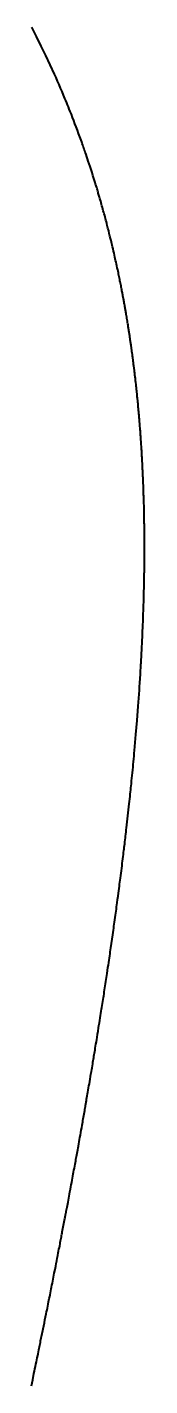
# Model space of a CAD drawing. Header units: millimetres. Extents: x 15 to 415, y 5 to 292.
# Drawn here: x 313.616 to 313.842, y 246.392 to 249.14 of the extents above; entities that cross this region are included whole.
import ezdxf

# ---------------------------------------------------------------- set-up
doc = ezdxf.new("R2010")
doc.units = ezdxf.units.MM
doc.layers.add('Geometries', color=7, linetype='Continuous')

msp = doc.modelspace()

# ---------------------------------------------------------------- linework, layer by layer
at = {"layer": 'Geometries', "linetype": 'Continuous', "lineweight": 40, "flags": 128}
msp.add_lwpolyline([(313.6142, 246.3919), (313.6168, 246.4042), (313.6194, 246.4165), (313.6203, 246.4213), (313.6213, 246.426), (313.6223, 246.4308), (313.6233, 246.4355), (313.6242, 246.4401), (313.6252, 246.4446), (313.626, 246.4488), (313.6269, 246.453), (313.6277, 246.4569), (313.6285, 246.4608), (313.6292, 246.4644), (313.63, 246.4679), (313.6306, 246.4711), (313.6312, 246.4741), (313.6318, 246.477), (313.6324, 246.4798), (313.6329, 246.4826), (313.6361, 246.498), (313.6392, 246.5133), (313.6404, 246.5193), (313.6416, 246.5252), (313.6428, 246.5313), (313.6441, 246.5375), (313.6449, 246.5414), (313.6457, 246.5453), (313.6465, 246.5493), (313.6473, 246.5533), (313.6481, 246.5574), (313.6489, 246.5616), (313.6496, 246.5651), (313.6503, 246.5686), (313.6511, 246.5723), (313.6518, 246.5762), (313.6526, 246.5802), (313.6534, 246.5843), (313.6542, 246.588), (313.6549, 246.5917), (313.6557, 246.5956), (313.6565, 246.5996), (313.6573, 246.6036), (313.6581, 246.6078), (313.6589, 246.612), (313.6604, 246.6195), (313.6619, 246.6269), (313.6633, 246.6342), (313.6644, 246.6396), (313.6654, 246.645), (313.6664, 246.6503), (313.6674, 246.6555), (313.6684, 246.6606), (313.6692, 246.6645), (313.6699, 246.6683), (313.6706, 246.6719), (313.6713, 246.6754), (313.672, 246.6788), (313.6726, 246.682), (313.6732, 246.6851), (313.6737, 246.688), (313.6743, 246.6909), (313.6748, 246.6935), (313.6753, 246.6961), (313.6757, 246.6984), (313.6762, 246.7008), (313.6766, 246.7031), (313.6792, 246.7167), (313.6818, 246.7301), (313.6822, 246.7321), (313.6826, 246.7341), (313.6829, 246.736), (313.6833, 246.7381), (313.6838, 246.7404), (313.6842, 246.7429), (313.6847, 246.7453), (313.6852, 246.7479), (313.6857, 246.7507), (313.6862, 246.7536), (313.6868, 246.7566), (313.6875, 246.76), (313.6881, 246.7636), (313.6888, 246.7673), (313.6896, 246.7712), (313.6903, 246.7753), (313.6911, 246.7795), (313.692, 246.7845), (313.693, 246.7894), (313.6938, 246.7941), (313.6947, 246.7988), (313.6956, 246.8034), (313.6964, 246.8078), (313.6972, 246.8121), (313.698, 246.8163), (313.6987, 246.8204), (313.6994, 246.8243), (313.7001, 246.8281), (313.7009, 246.8322), (313.7016, 246.8362), (313.7023, 246.84), (313.703, 246.8436), (313.7036, 246.847), (313.7041, 246.8501), (313.7047, 246.8531), (313.7052, 246.856), (313.7058, 246.859), (313.7064, 246.8623), (313.707, 246.8657), (313.7076, 246.8693), (313.7083, 246.8731), (313.709, 246.877), (313.7098, 246.8812), (313.7105, 246.8854), (313.7113, 246.8899), (313.7122, 246.8945), (313.713, 246.8992), (313.7139, 246.904), (313.7148, 246.909), (313.7157, 246.9141), (313.7166, 246.9194), (313.7172, 246.9226), (313.7177, 246.9259), (313.7183, 246.9291), (313.7188, 246.9321), (313.7194, 246.9351), (313.72, 246.9388), (313.7206, 246.9423), (313.7212, 246.9456), (313.7218, 246.9487), (313.7223, 246.9516), (313.7227, 246.9544), (313.7232, 246.9569), (313.7236, 246.9593), (313.7239, 246.9611), (313.7242, 246.9628), (313.7245, 246.9645), (313.7248, 246.9663), (313.7251, 246.9681), (313.7257, 246.9715), (313.7263, 246.9749), (313.7269, 246.9786), (313.7276, 246.9823), (313.7283, 246.9862), (313.7289, 246.9902), (313.7297, 246.9944), (313.7304, 246.9987), (313.7312, 247.0031), (313.7319, 247.0077), (313.7327, 247.0124), (313.7336, 247.0173), (313.7344, 247.0222), (313.7353, 247.0274), (313.736, 247.0315), (313.7366, 247.0354), (313.7373, 247.0392), (313.7379, 247.0429), (313.7384, 247.0463), (313.739, 247.0497), (313.7395, 247.0528), (313.74, 247.0558), (313.7405, 247.0588), (313.741, 247.0618), (313.7415, 247.0649), (313.7421, 247.0681), (313.7426, 247.0714), (313.7432, 247.0747), (313.7438, 247.0789), (313.7445, 247.0832), (313.7453, 247.0876), (313.746, 247.0922), (313.7468, 247.0968), (313.7478, 247.103), (313.7488, 247.1093), (313.7498, 247.1158), (313.7506, 247.1208), (313.7515, 247.1259), (313.7523, 247.131), (313.7531, 247.136), (313.7538, 247.1407), (313.7545, 247.1452), (313.7552, 247.1495), (313.7559, 247.1536), (313.7565, 247.1575), (313.7571, 247.1614), (313.7577, 247.1654), (313.7583, 247.1693), (313.7589, 247.1732), (313.7595, 247.1771), (313.7601, 247.181), (313.7608, 247.1851), (313.7613, 247.1889), (313.762, 247.1928), (313.7626, 247.1968), (313.7632, 247.201), (313.7639, 247.2052), (313.7645, 247.2096), (313.7652, 247.2141), (313.767, 247.2262), (313.7688, 247.2383), (313.7695, 247.2431), (313.7703, 247.2479), (313.771, 247.2526), (313.7716, 247.2572), (313.7723, 247.2617), (313.7729, 247.266), (313.7735, 247.2701), (313.7741, 247.2741), (313.7747, 247.278), (313.7759, 247.2868), (313.7772, 247.2955), (313.7784, 247.3043), (313.7797, 247.3133), (313.7803, 247.3174), (313.7809, 247.3215), (313.7814, 247.3256), (313.782, 247.3299), (313.7827, 247.3343), (313.7833, 247.3389), (313.7839, 247.3437), (313.7845, 247.3478), (313.7851, 247.352), (313.7857, 247.3563), (313.7862, 247.3606), (313.7868, 247.3648), (313.7874, 247.3691), (313.7883, 247.3757), (313.7891, 247.3822), (313.79, 247.3886), (313.7906, 247.3933), (313.7912, 247.3978), (313.7918, 247.4023), (313.7923, 247.4065), (313.7929, 247.4109), (313.7934, 247.415), (313.794, 247.4191), (313.7946, 247.4239), (313.7952, 247.4288), (313.7958, 247.4338), (313.7965, 247.4389), (313.7971, 247.444), (313.7977, 247.449), (313.7983, 247.4535), (313.7989, 247.458), (313.7994, 247.4623), (313.7999, 247.4667), (313.8004, 247.471), (313.8009, 247.4745), (313.8013, 247.478), (313.8017, 247.4814), (313.8021, 247.4849), (313.8026, 247.4885), (313.803, 247.4923), (313.8035, 247.4963), (313.8039, 247.5001), (313.8044, 247.504), (313.8049, 247.508), (313.8054, 247.5122), (313.8058, 247.5165), (313.8063, 247.5208), (313.807, 247.5267), (313.8077, 247.5327), (313.8084, 247.5388), (313.8091, 247.5449), (313.8097, 247.551), (313.8104, 247.557), (313.8111, 247.563), (313.8117, 247.5689), (313.8122, 247.574), (313.8128, 247.579), (313.8133, 247.5838), (313.8138, 247.5885), (313.8143, 247.5931), (313.8147, 247.5975), (313.8151, 247.6017), (313.8156, 247.6059), (313.816, 247.6099), (313.8165, 247.6155), (313.8171, 247.621), (313.8177, 247.6266), (313.8182, 247.6322), (313.8188, 247.6379), (313.8193, 247.6431), (313.8198, 247.6486), (313.8203, 247.6542), (313.8208, 247.6599), (313.8214, 247.6657), (313.8219, 247.6715), (313.8224, 247.6772), (313.8252, 247.7091), (313.8276, 247.7377), (313.8298, 247.7665), (313.8304, 247.7747), (313.831, 247.7829), (313.8316, 247.7911), (313.8321, 247.7994), (313.8327, 247.8077), (313.833, 247.8118), (313.8332, 247.8161), (313.8335, 247.8205), (313.8338, 247.825), (313.8341, 247.8296), (313.8344, 247.8343), (313.8347, 247.8392), (313.835, 247.8443), (313.8352, 247.8477), (313.8354, 247.8509), (313.8356, 247.8541), (313.8357, 247.8571), (313.8359, 247.86), (313.836, 247.8628), (313.8362, 247.8654), (313.8364, 247.8701), (313.8367, 247.8746), (313.8369, 247.879), (313.8371, 247.8836), (313.8374, 247.888), (313.8376, 247.8924), (313.8378, 247.8968), (313.838, 247.9012), (313.8382, 247.9058), (313.8384, 247.9104), (313.8386, 247.915), (313.8388, 247.9196), (313.839, 247.9243), (313.8392, 247.929), (313.8393, 247.9329), (313.8395, 247.9369), (313.8397, 247.9409), (313.8398, 247.9451), (313.84, 247.9495), (313.8401, 247.9541), (313.8403, 247.9597), (313.8405, 247.9654), (313.8407, 247.9714), (313.8409, 247.9772), (313.841, 247.9829), (313.8411, 247.9873), (313.8412, 247.9915), (313.8413, 247.9957), (313.8414, 248.0001), (313.8415, 248.0046), (313.8416, 248.0086), (313.8417, 248.0127), (313.8418, 248.0169), (313.8419, 248.0209), (313.8419, 248.0248), (313.842, 248.0286), (313.8421, 248.0321), (313.8421, 248.0354), (313.8422, 248.0386), (313.8422, 248.0417), (313.8422, 248.0446), (313.8423, 248.0517), (313.8424, 248.0588), (313.8424, 248.0611), (313.8424, 248.0633), (313.8424, 248.0658), (313.8424, 248.0683), (313.8424, 248.0711), (313.8425, 248.0741), (313.8425, 248.0772), (313.8425, 248.0805), (313.8425, 248.084), (313.8425, 248.0876), (313.8425, 248.0913), (313.8425, 248.0949), (313.8425, 248.0985), (313.8425, 248.102), (313.8424, 248.1055), (313.8424, 248.1089), (313.8424, 248.1116), (313.8424, 248.1143), (313.8424, 248.1169), (313.8423, 248.1194), (313.8423, 248.1217), (313.8423, 248.1239), (313.8423, 248.1263), (313.8422, 248.1285), (313.8422, 248.1305), (313.8422, 248.1326), (313.8422, 248.1348), (313.8421, 248.1371), (313.8421, 248.1393), (313.8421, 248.1416), (313.842, 248.1438), (313.842, 248.1462), (313.842, 248.1486), (313.8419, 248.1511), (313.8419, 248.1538), (313.8418, 248.1567), (313.8417, 248.1597), (313.8417, 248.1637), (313.8416, 248.1679), (313.8415, 248.1723), (313.8413, 248.1769), (313.8413, 248.1798), (313.8412, 248.1825), (313.8411, 248.1851), (313.841, 248.1875), (313.841, 248.1898), (313.8409, 248.192), (313.8408, 248.1941), (313.8408, 248.1961), (313.8407, 248.1981), (313.8407, 248.2001), (313.8406, 248.202), (313.8405, 248.2043), (313.8404, 248.2065), (313.8404, 248.2088), (313.8403, 248.2113), (313.8402, 248.2138), (313.8401, 248.2164), (313.84, 248.2191), (313.8398, 248.222), (313.8397, 248.2251), (313.8396, 248.2284), (313.8394, 248.2319), (313.8393, 248.2355), (313.8392, 248.2377), (313.8391, 248.2399), (313.839, 248.2419), (313.8389, 248.2438), (313.8388, 248.2455), (313.8387, 248.2472), (313.8387, 248.2487), (313.8386, 248.2503), (313.8385, 248.2517), (313.8385, 248.253), (313.8384, 248.2541), (313.8383, 248.2552), (313.8378, 248.2647), (313.8378, 248.2661), (313.8377, 248.2674), (313.8376, 248.2689), (313.8375, 248.2706), (313.8374, 248.2726), (313.8373, 248.2747), (313.8371, 248.2772), (313.837, 248.2792), (313.8369, 248.2813), (313.8368, 248.2836), (313.8366, 248.2859), (313.8365, 248.2881), (313.8363, 248.2902), (313.8362, 248.2923), (313.836, 248.2958), (313.8358, 248.2991), (313.8356, 248.3021), (313.8354, 248.305), (313.8352, 248.3076), (313.8351, 248.3095), (313.8349, 248.3113), (313.8348, 248.313), (313.8347, 248.3148), (313.8346, 248.3167), (313.8344, 248.3188), (313.8342, 248.321), (313.8341, 248.3234), (313.8339, 248.3259), (313.8337, 248.3285), (313.8333, 248.3336), (313.8329, 248.3388), (313.8327, 248.3412), (313.8325, 248.3436), (313.8323, 248.3458), (313.8321, 248.348), (313.832, 248.35), (313.8318, 248.352), (313.8316, 248.3539), (313.8315, 248.3558), (313.8313, 248.3579), (313.8311, 248.3602), (313.8309, 248.3625), (313.8307, 248.365), (313.8304, 248.3683), (313.83, 248.3717), (313.8297, 248.375), (313.8294, 248.3783), (313.8291, 248.3816), (313.8288, 248.3849), (313.8285, 248.388), (313.8283, 248.3904), (313.828, 248.3926), (313.8278, 248.3947), (313.8276, 248.3967), (313.8274, 248.3986), (313.8272, 248.4012), (313.8269, 248.404), (313.8265, 248.4071), (313.8262, 248.4106), (313.8258, 248.4141), (313.8254, 248.4177), (313.825, 248.4212), (313.8246, 248.4247), (313.8243, 248.4274), (313.824, 248.4299), (313.8237, 248.4323), (313.8235, 248.4345), (313.8233, 248.4358), (313.8232, 248.437), (313.823, 248.4382), (313.8229, 248.4395), (313.8227, 248.4411), (313.8225, 248.4428), (313.8223, 248.4446), (313.822, 248.4467), (313.8218, 248.4489), (313.8215, 248.4513), (313.8212, 248.4537), (313.8209, 248.456), (313.8206, 248.4581), (313.8204, 248.46), (313.8202, 248.4615), (313.82, 248.4628), (313.8199, 248.4641), (313.8197, 248.4652), (313.8196, 248.4662), (313.8195, 248.4672), (313.8191, 248.4697), (313.8188, 248.4724), (313.8184, 248.475), (313.818, 248.4778), (313.8176, 248.4808), (313.8172, 248.4839), (313.8168, 248.4867), (313.8164, 248.4895), (313.816, 248.4924), (313.8157, 248.4951), (313.8153, 248.4975), (313.815, 248.4998), (313.8147, 248.5015), (313.8145, 248.503), (313.8143, 248.5044), (313.8141, 248.5058), (313.8139, 248.5074), (313.8136, 248.5092), (313.8134, 248.5108), (313.8131, 248.5124), (313.8129, 248.5142), (313.8126, 248.5162), (313.8123, 248.5182), (313.8119, 248.5203), (313.8117, 248.5222), (313.8114, 248.524), (313.8111, 248.5258), (313.8109, 248.5273), (313.8106, 248.5288), (313.8104, 248.5301), (313.8102, 248.5312), (313.8101, 248.5323), (313.8098, 248.5341), (313.8095, 248.536), (313.8092, 248.5381), (313.8088, 248.5404), (313.8084, 248.5428), (313.808, 248.5454), (313.8076, 248.548), (313.8071, 248.5506), (313.8066, 248.5534), (313.8062, 248.5563), (313.8057, 248.5592), (313.8053, 248.5615), (313.8049, 248.5636), (313.8046, 248.5657), (313.8042, 248.5676), (313.8039, 248.5694), (313.8036, 248.5713), (313.8032, 248.5732), (313.8029, 248.5753), (313.8025, 248.5774), (313.8021, 248.5798), (313.8017, 248.5821), (313.8012, 248.5845), (313.8008, 248.5867), (313.8005, 248.5887), (313.8001, 248.5906), (313.7998, 248.5922), (313.7995, 248.5937), (313.7993, 248.5948), (313.7991, 248.5958), (313.7989, 248.5969), (313.7987, 248.5981), (313.7985, 248.5995), (313.7982, 248.6009), (313.7978, 248.6028), (313.7974, 248.6049), (313.797, 248.6071), (313.7966, 248.6094), (313.7961, 248.6116), (313.7956, 248.6144), (313.7951, 248.6171), (313.7946, 248.6196), (313.794, 248.6222), (313.7935, 248.6248), (313.793, 248.6274), (313.7925, 248.6299), (313.792, 248.6325), (313.7914, 248.6351), (313.7909, 248.6378), (313.7903, 248.6406), (313.7897, 248.6434), (313.7891, 248.6465), (313.7884, 248.6495), (313.7876, 248.6534), (313.7868, 248.6572), (313.786, 248.661), (313.7851, 248.6648), (313.7843, 248.6683), (313.7836, 248.6717), (313.7829, 248.6748), (313.782, 248.6789), (313.781, 248.683), (313.7801, 248.6872), (313.7791, 248.6915), (313.7781, 248.6957), (313.7773, 248.6989), (313.7766, 248.7021), (313.7757, 248.7055), (313.7749, 248.709), (313.774, 248.7127), (313.7728, 248.7176), (313.7715, 248.7227), (313.7702, 248.7281), (313.7688, 248.7337), (313.7673, 248.7392), (313.7664, 248.7428), (313.7655, 248.7464), (313.7646, 248.7498), (313.7637, 248.7531), (313.7629, 248.7561), (313.7621, 248.759), (313.7612, 248.7623), (313.7603, 248.7656), (313.7594, 248.769), (313.7585, 248.7723), (313.7575, 248.7757), (313.7567, 248.7786), (313.7559, 248.7816), (313.755, 248.7848), (313.7541, 248.7881), (313.7531, 248.7915), (313.7524, 248.7938), (313.7518, 248.7961), (313.7511, 248.7985), (313.7505, 248.8006), (313.7498, 248.8027), (313.7493, 248.8046), (313.7487, 248.8064), (313.7481, 248.8088), (313.7474, 248.811), (313.7467, 248.8134), (313.746, 248.8157), (313.745, 248.8191), (313.7439, 248.8225), (313.7428, 248.8262), (313.7416, 248.83), (313.7404, 248.834), (313.7385, 248.84), (313.7366, 248.8462), (313.7346, 248.8523), (313.7327, 248.8581), (313.7309, 248.8638), (313.7291, 248.8692), (313.7276, 248.8736), (313.7262, 248.878), (313.7246, 248.8825), (313.723, 248.8872), (313.722, 248.8901), (313.721, 248.893), (313.72, 248.8958), (313.719, 248.8986), (313.718, 248.9016), (313.7169, 248.9047), (313.7157, 248.908), (313.7145, 248.9115), (313.7132, 248.915), (313.712, 248.9185), (313.7095, 248.9253), (313.707, 248.932), (313.7046, 248.9385), (313.7022, 248.9449), (313.6997, 248.9514), (313.6973, 248.9577), (313.6949, 248.9639), (313.6925, 248.9699), (313.6907, 248.9745), (313.6889, 248.9789), (313.6872, 248.9832), (313.6855, 248.9874), (313.6837, 248.9917), (313.6819, 248.9961), (313.6791, 249.0029), (313.6762, 249.0099), (313.6732, 249.0169), (313.6701, 249.024), (313.6671, 249.031), (313.664, 249.0381), (313.6608, 249.0452), (313.6522, 249.064), (313.6434, 249.083), (313.6342, 249.102), (313.6247, 249.1211), (313.6149, 249.1402)], dxfattribs=at)

doc.saveas('drawing.dxf')
